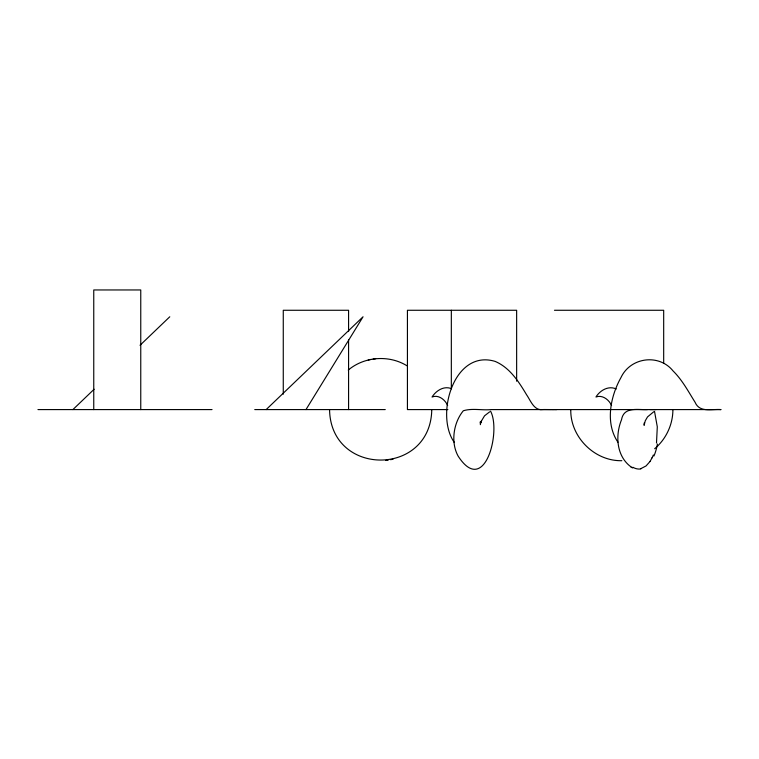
<?xml version="1.0" encoding="UTF-8"?>
<svg xmlns="http://www.w3.org/2000/svg" width="759" height="759" viewBox="0 0 759 759"><rect width="100%" height="100%" fill="white"/><g stroke="black" fill="none" stroke-linecap="round" stroke-linejoin="round"><path stroke-width="1.14" d="M480.314 424.67L481.159 421.264L480.646 422.697L480.845 422.108M431.767 409.585C430.695 476.87 330.62 476.87 329.558 409.585M672.901 409.585C672.92 424.49 666.089 439.167 654.666 448.73M656.497 443.028L657.294 426.833L654.524 411.397M480.969 421.776L484.536 415.818L489.669 411.824M653.357 454.973L652.104 457.838M305.981 409.585L363.049 316.778L266.172 409.585M650.008 461.519L646.042 465.95L640.795 468.673M72.902 409.585L94.144 389.234M140.035 345.269L169.779 316.778M348.248 370.079C364.358 356.502 388.997 354.681 406.928 365.753M653.765 411.739L647.522 416.919L645.264 420.799L644.116 425.325L644.154 423.048M368.248 360.013L370.686 359.462M390.629 459.717L393.077 459.167M373.162 359.035L375.648 358.732M385.667 460.447L388.153 460.144M554.468 310.27L663.679 310.27L663.679 363.476M37.95 409.585L212.036 409.585M254.749 409.585L385.259 409.585M447.867 409.585L407.431 409.585L407.431 310.27L516.642 310.27L516.642 381.208M551.67 409.585L544.478 409.528A26.1 26.091 0 0 0 542.789 409.575C533.975 410.923 530.607 400.496 526.566 394.746C518.739 381.644 509.801 367.631 495.191 361.417C453.835 348.779 434.774 415.401 454.394 442.516M554.62 409.585L556.736 409.585M649.951 409.594L656.023 409.585M647.484 409.594C637.835 410.04 623.86 406.255 621.517 419.746C615.084 435.543 616.431 456.225 631.014 466.889M552.087 409.585L554.203 409.585M621.839 460.694C594.525 461.32 570.151 436.88 570.777 409.585M450.533 388.314C443.171 385.98 435.856 390.98 432.042 397.014C438.531 394.376 445.078 399.718 447.649 405.42M616.28 388.988C608.49 385.382 600.084 390.335 595.929 397.014C602.39 394.509 609.031 399.756 611.574 405.505M617.94 442.193C604.951 423.18 610.388 396.416 621.014 377.47C630.511 357.242 659.002 353.409 673.091 370.971C682.265 379.993 688.309 391.473 695.083 402.27C699.656 413.095 712.037 408.778 721.05 409.585L491.206 409.585C482.031 410.534 472.126 407.991 463.313 410.771C453.484 422.697 450.504 442.307 458.123 456.093C484.622 497.107 501.386 431.273 490.561 411.169M480.124 422.023L480.305 423.569M451.33 310.27L451.33 388.893M348.58 331.55L348.58 310.27L283.268 310.27L283.268 394.215M348.58 339.833L348.58 409.585M140.757 409.585L140.757 289.957L93.755 289.957L93.755 409.585M657.408 444.043A54.107 25.73 80.5 0 1 653.926 456.036M652.047 457.705A49.942 21.243 84.5 0 1 649.97 461.396M640.795 468.948A69.126 28.083 89.8 0 1 632.797 467.24M632.731 467.942A66.991 27.514 -86.1 0 1 630.995 467.022"/></g></svg>
